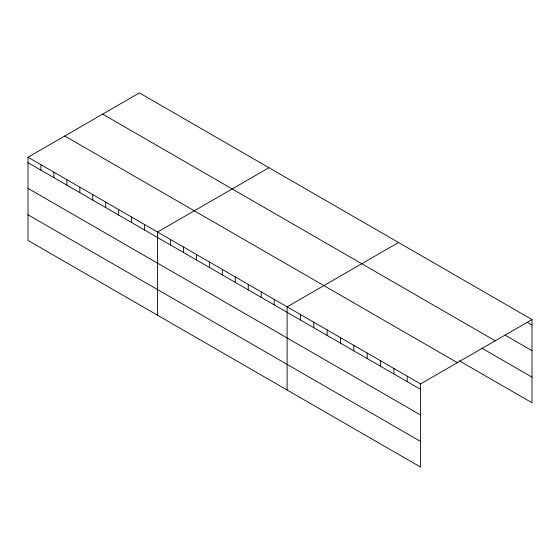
<?xml version="1.0" encoding="UTF-8"?>
<svg xmlns="http://www.w3.org/2000/svg" width="560" height="560" viewBox="0 0 560 560"><rect width="100%" height="100%" fill="white"/><g stroke="black" fill="none" stroke-linecap="round" stroke-linejoin="round"><path stroke-width="0.84" d="M28 157.234L420.595 383.894L420.595 467.089L28 240.429L28 157.234L139.405 92.911L532 319.571L532 402.766L459.326 360.808M268.961 167.713L157.556 232.029L157.556 315.224M398.517 242.508L287.112 306.831L287.112 390.026M420.595 383.894L532 319.571M527.548 322.49L532 325.059M505.302 335.293L532 350.7M102.641 114.135L495.236 340.802M481.572 348.012L532 377.125M64.764 136.003L457.359 362.67M28 162.715L420.595 389.375M28 188.363L420.595 415.023M28 214.781L420.595 441.441M407.246 376.187L407.246 381.668M393.897 368.48L393.897 373.961M380.548 360.773L380.548 366.261M367.199 353.066L367.199 358.554M353.85 345.359L353.85 350.847M340.508 337.652L340.508 343.14M327.159 329.945L327.159 335.433M313.81 322.238L313.81 327.726M300.461 314.531L300.461 320.019M274.155 299.348L274.155 304.829M261.198 291.865L261.198 297.353M248.248 284.389L248.248 289.87M235.291 276.906L235.291 282.394M222.334 269.43L222.334 274.911M209.377 261.947L209.377 267.435M196.42 254.471L196.42 259.952M183.47 246.988L183.47 252.476M170.513 239.512L170.513 244.993M144.599 224.553L144.599 230.034M131.642 217.07L131.642 222.551M118.692 209.587L118.692 215.075M105.735 202.111L105.735 207.592M92.778 194.628L92.778 200.116M79.821 187.152L79.821 192.633M66.864 179.669L66.864 185.157M53.914 172.193L53.914 177.674M40.957 164.71L40.957 170.198"/></g></svg>
